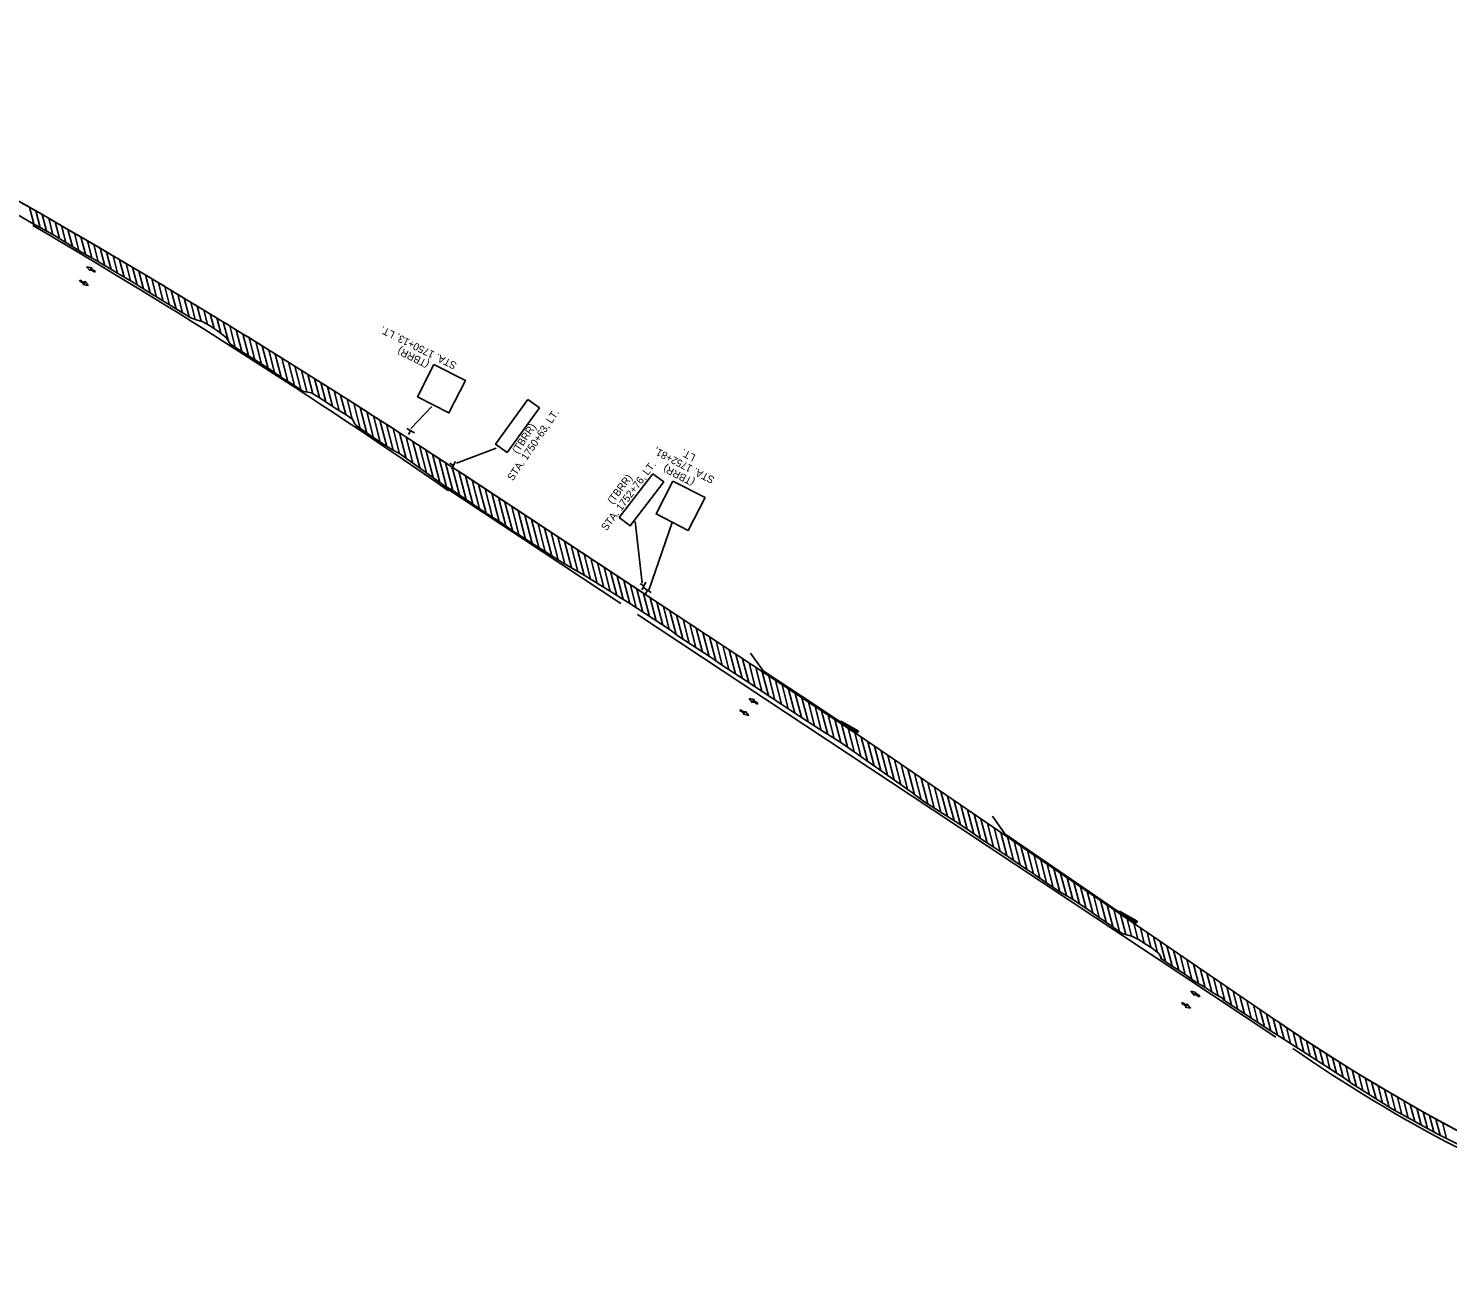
# Model space of a CAD drawing. Extents: x 126146 to 386643, y 319437 to 606724.
# Drawn here: x 164073 to 165411, y 353548 to 354736 of the extents above; entities that cross this region are included whole.
import ezdxf

# ---------------------------------------------------------------- set-up
doc = ezdxf.new("R2010")
doc.units = 0
doc.layers.add('PM_P_Edge_Line', color=7, linetype='Continuous')

msp = doc.modelspace()

# ---------------------------------------------------------------- linework, layer by layer
at = {"layer": 'PM_P_Edge_Line'}
for p, q in [((164073.5, 354567.6), (164077.6, 354551.7)), ((164079.6, 354564.1), (164083.6, 354548.4)), ((164085.7, 354560.6), (164089.6, 354545.1)), ((164091.7, 354557.1), (164095.7, 354541.6)), ((164097.8, 354553.6), (164101.8, 354538)), ((164103.9, 354550.1), (164107.9, 354534.3)), ((164109.9, 354546.6), (164114.1, 354530.5)), ((164116, 354543), (164120.2, 354526.8)), ((164122.1, 354539.5), (164126.3, 354523.1)), ((164128.2, 354535.9), (164132.4, 354519.6)), ((164134.3, 354532.4), (164138.5, 354516)), ((164140.3, 354528.8), (164144.6, 354512.3)), ((164146.4, 354525.2), (164150.7, 354508.8)), ((164152.5, 354521.6), (164156.7, 354505.3)), ((164127.4, 354511.4), (164127.4, 354511.4)), ((164127.4, 354511.4), (164132.6, 354510.4)), ((164130.8, 354507.4), (164127.4, 354511.4)), ((164135.3, 354506.1), (164130.6, 354509)), ((164130.6, 354509), (164130.8, 354507.4)), ((164132.6, 354510.4), (164131.1, 354509.8)), ((164131.1, 354509.8), (164135.8, 354507)), ((164135.8, 354507), (164135.3, 354506.1)), ((164135.6, 354506.6), (164135.6, 354506.6)), ((164158.6, 354518), (164162.8, 354501.8)), ((164164.7, 354514.4), (164168.9, 354498.1)), ((164170.8, 354510.8), (164175.1, 354494.3)), ((164176.9, 354507.2), (164181.2, 354490.4)), ((164120.7, 354497.9), (164121.2, 354498.8)), ((164125.4, 354495.1), (164120.7, 354497.9)), ((164121, 354498.4), (164121, 354498.4)), ((164121.2, 354498.8), (164126, 354496)), ((164124, 354494.6), (164125.4, 354495.1)), ((164129.1, 354493.5), (164124, 354494.6)), ((164126, 354496), (164125.7, 354497.6)), ((164125.7, 354497.6), (164129.1, 354493.5)), ((164129.1, 354493.5), (164129.1, 354493.5)), ((164183, 354503.6), (164187.4, 354486.6)), ((164189.1, 354499.9), (164193.5, 354482.8)), ((164195.2, 354496.3), (164199.7, 354479)), ((164201.3, 354492.6), (164205.8, 354475.1)), ((164207.4, 354489), (164211.9, 354471.5)), ((164213.5, 354485.3), (164218, 354467.8)), ((164219.6, 354481.6), (164224.1, 354464.2)), ((164225.8, 354477.9), (164230, 354461.6)), ((164231.9, 354474.2), (164235.6, 354459.9)), ((164238, 354470.5), (164241.5, 354457)), ((164244.1, 354466.8), (164247.7, 354453.1)), ((164236.6, 354459.6), (164243.4, 354455.9)), ((164243.4, 354455.9), (164250.9, 354450.8)), ((164250.2, 354463), (164254, 354448.6)), ((164256.4, 354459.3), (164260.9, 354442)), ((164262.5, 354455.6), (164267.7, 354435.5)), ((164268.6, 354451.8), (164273.9, 354431.5)), ((164274.8, 354448), (164280.1, 354427.5)), ((164280.9, 354444.2), (164286.3, 354423.4)), ((164287.1, 354440.5), (164292.5, 354419.4)), ((164293.2, 354436.7), (164298.7, 354415.5)), ((164299.3, 354432.9), (164304.9, 354411.4)), ((164305.5, 354429), (164311.1, 354407.2)), ((164311.6, 354425.2), (164317.3, 354403.2)), ((164317.8, 354421.4), (164323.5, 354399.3)), ((164324, 354417.5), (164329.7, 354395.4)), ((164330.1, 354413.7), (164335.4, 354393.2)), ((164336.3, 354409.8), (164341, 354391.6)), ((164342.4, 354405.9), (164347.1, 354387.9)), ((164348.6, 354402.1), (164353.2, 354384)), ((164354.8, 354398.2), (164359.5, 354379.8)), ((164360.9, 354394.3), (164365.7, 354375.8)), ((164367.1, 354390.3), (164371.9, 354371.9)), ((164373.3, 354386.4), (164378.1, 354367.6)), ((164379.5, 354382.5), (164385.6, 354358.9)), ((164385.7, 354378.5), (164391.9, 354354.4)), ((164391.8, 354374.6), (164398.2, 354350)), ((164453.3, 354379.5), (164433.4, 354358.6)), ((164398, 354370.6), (164404.4, 354345.8)), ((164404.2, 354366.7), (164410.6, 354341.9)), ((164410.4, 354362.7), (164416.7, 354338.2)), ((164416.6, 354358.7), (164422.7, 354335)), ((164429.7, 354358.7), (164436.7, 354354.7)), ((164422.8, 354354.7), (164429, 354330.5)), ((164429, 354350.7), (164435.4, 354326)), ((164433.2, 354356.7), (164431.3, 354353.2)), ((164433.2, 354356.7), (164433.2, 354356.7)), ((164435.2, 354346.6), (164441.7, 354321.5)), ((164422.6, 354335.1), (164465, 354304.8)), ((164441.4, 354342.6), (164448, 354317)), ((164447.6, 354338.6), (164454.3, 354312.4)), ((164453.8, 354334.5), (164460.7, 354307.9)), ((164513.9, 354340.2), (164476.3, 354326)), ((164460, 354330.4), (164466.9, 354303.7)), ((164466.2, 354326.4), (164473, 354300.3)), ((164473.7, 354324), (164470.2, 354325.9)), ((164475.6, 354327.5), (164471.8, 354320.5)), ((164472.5, 354322.3), (164479.2, 354296.1)), ((164473.7, 354324), (164473.7, 354324)), ((164478.7, 354318.2), (164485.5, 354291.7)), ((164481.7, 354316.2), (164658.5, 354199.6)), ((164484.9, 354314.1), (164491.8, 354287.3)), ((164491.1, 354310), (164498.1, 354283.1)), ((164497.3, 354305.9), (164504.3, 354279)), ((164463.7, 354304.6), (164631.5, 354193.7)), ((164465, 354304.8), (164474.6, 354299.4)), ((164474.6, 354299.4), (164483.7, 354292.9)), ((164503.6, 354301.8), (164510.5, 354274.9)), ((164509.8, 354297.7), (164516.7, 354270.9)), ((164516, 354293.6), (164522.9, 354266.8)), ((164522.2, 354289.4), (164529.2, 354262.4)), ((164528.5, 354285.3), (164535.4, 354258.4)), ((164534.7, 354281.2), (164541.6, 354254.5)), ((164540.9, 354277.1), (164547.8, 354250.4)), ((164547.1, 354273), (164554, 354246.4)), ((164553.4, 354268.9), (164560.2, 354242.5)), ((164645, 354271.1), (164651.7, 354212.8)), ((164680, 354270), (164658, 354206.3)), ((164559.6, 354264.8), (164566.3, 354238.6)), ((164565.8, 354260.7), (164572.5, 354234.7)), ((164572, 354256.6), (164578.7, 354230.9)), ((164578.2, 354252.5), (164584.8, 354227.2)), ((164584.5, 354248.4), (164590.8, 354223.7)), ((164590.7, 354244.3), (164596.9, 354220.3)), ((164596.9, 354240.2), (164603, 354216.6)), ((164603.1, 354236.1), (164609.2, 354212.7)), ((164609.4, 354232), (164615.3, 354208.9)), ((164615.6, 354227.9), (164621.5, 354205.1)), ((164621.8, 354223.8), (164627.6, 354201.3)), ((164628, 354219.6), (164633.7, 354197.6)), ((164634.3, 354215.5), (164639.9, 354193.8)), ((164640.5, 354211.4), (164646.1, 354189.7)), ((164653.3, 354210.3), (164649.7, 354212.2)), ((164655.2, 354213.8), (164651.3, 354206.7)), ((164646.7, 354207.3), (164652.3, 354185.5)), ((164652.9, 354203.2), (164658.5, 354181.4)), ((164653.3, 354210.3), (164653.3, 354210.3)), ((164653.3, 354208.4), (164660.1, 354204.1)), ((164656.7, 354206.2), (164654.6, 354202.9)), ((164656.7, 354206.2), (164656.7, 354206.2)), ((164658.5, 354199.6), (164675.9, 354188)), ((164659.1, 354199.1), (164664.8, 354177.3)), ((164639, 354194.3), (164677.9, 354168.7)), ((164665.4, 354195), (164671, 354173.2)), ((164671.6, 354190.9), (164677.2, 354169.1)), ((164677.8, 354186.8), (164683.6, 354164.4)), ((164684, 354182.7), (164689.9, 354160.2)), ((164690.3, 354178.6), (164696.1, 354156.1)), ((164696.5, 354174.5), (164702.3, 354152)), ((164702.7, 354170.4), (164708.5, 354147.9)), ((164708.9, 354166.3), (164714.7, 354143.8)), ((164715.2, 354162.2), (164721, 354139.6)), ((164721.4, 354158.1), (164727.2, 354135.4)), ((164727.6, 354154), (164733.4, 354131.4)), ((164733.8, 354149.9), (164739.6, 354127.4)), ((164740, 354145.7), (164745.9, 354123.2)), ((164765.7, 354130.2), (164753.9, 354146.8)), ((164746.3, 354141.6), (164752.1, 354119)), ((164752.5, 354137.5), (164758.3, 354114.9)), ((164758.7, 354133.4), (164764.5, 354110.9)), ((164764.9, 354129.3), (164770.7, 354106.9)), ((164765.7, 354130.2), (164814.4, 354098)), ((164771.2, 354125.2), (164776.9, 354102.8)), ((164777.4, 354121.1), (164783.2, 354098.7)), ((164783.6, 354117), (164789.4, 354094.4)), ((164789.8, 354112.9), (164795.7, 354090.3)), ((164796.1, 354108.8), (164801.9, 354086.3)), ((164802.3, 354104.7), (164808.1, 354082.3)), ((164743.7, 354092.6), (164744.2, 354093.4)), ((164748.5, 354089.8), (164743.7, 354092.6)), ((164744, 354093), (164744, 354093)), ((164744.2, 354093.4), (164749, 354090.6)), ((164749, 354090.6), (164748.7, 354092.2)), ((164748.7, 354092.2), (164752.2, 354088.1)), ((164752.4, 354104.1), (164752.4, 354104.1)), ((164752.4, 354104.1), (164757.5, 354103.1)), ((164755.8, 354100.1), (164752.4, 354104.1)), ((164760.3, 354098.8), (164755.5, 354101.7)), ((164755.5, 354101.7), (164755.8, 354100.1)), ((164757.5, 354103.1), (164756, 354102.5)), ((164756, 354102.5), (164760.8, 354099.7)), ((164760.8, 354099.7), (164760.3, 354098.8)), ((164760.5, 354099.3), (164760.5, 354099.3)), ((164808.5, 354100.6), (164814.3, 354078.2)), ((164814.4, 354098), (164838.5, 354082.1)), ((164814.7, 354096.5), (164820.5, 354074.2)), ((164820.9, 354092.4), (164826.7, 354070.2)), ((164747, 354089.2), (164748.5, 354089.8)), ((164752.2, 354088.1), (164747, 354089.2)), ((164752.2, 354088.1), (164752.2, 354088.1)), ((164827.2, 354088.2), (164832.8, 354066.3)), ((164833.4, 354084.1), (164839, 354062.6)), ((164839, 354082.8), (164838.1, 354081.3)), ((164854.6, 354071.9), (164838.1, 354081.3)), ((164854.7, 354072.2), (164838.2, 354081.5)), ((164855.3, 354073.2), (164838.8, 354082.6)), ((164855.5, 354073.5), (164839, 354082.8)), ((164840.2, 354081.8), (164839.6, 354080.8)), ((164839.6, 354080), (164845.2, 354058.3)), ((164842.3, 354080.6), (164841.7, 354079.6)), ((164844.3, 354079.4), (164843.8, 354078.4)), ((164846.4, 354078.3), (164845.8, 354077.2)), ((164845.9, 354075.9), (164851.5, 354053.9)), ((164848.5, 354077.1), (164847.9, 354076)), ((164850.6, 354075.9), (164850, 354074.9)), ((164852.7, 354074.7), (164852.1, 354073.7)), ((164852.1, 354071.7), (164857.8, 354049.5)), ((164854.6, 354073.6), (164854, 354072.6)), ((164855, 354072), (164854.6, 354071.9)), ((164855.3, 354073.2), (164854.7, 354072.2)), ((164855, 354072), (164854.7, 354072.2)), ((164855.6, 354073.1), (164855.3, 354073.2)), ((164855.7, 354072.7), (164855.4, 354072.2)), ((164855.6, 354073.1), (164855.5, 354073.5)), ((164858.3, 354067.6), (164864.1, 354045.1)), ((164864.6, 354063.3), (164870.4, 354040.6)), ((164870.9, 354059), (164876.7, 354036.2)), ((164877.1, 354054.7), (164883, 354031.8)), ((164883.4, 354050.4), (164889.3, 354027.4)), ((164889.7, 354046.2), (164895.6, 354023)), ((164895.9, 354041.9), (164901.9, 354018.6)), ((164902.2, 354037.6), (164908.5, 354013.4)), ((164908.5, 354033.3), (164914.8, 354008.8)), ((164914.7, 354029), (164921.1, 354004.6)), ((164921, 354024.8), (164927.2, 354000.6)), ((164906.7, 354015.2), (164907.2, 354014.4)), ((164907.9, 354013.7), (164907.2, 354014.4)), ((164908.7, 354013.1), (164907.9, 354013.7)), ((164927.3, 354020.5), (164933.4, 353996.7)), ((164933.5, 354016.2), (164939.6, 353992.8)), ((164939.8, 354011.9), (164945.8, 353988.9)), ((164946.1, 354007.6), (164952, 353984.9)), ((164952.3, 354003.4), (164958.2, 353980.8)), ((164958.6, 353999.1), (164964.5, 353976.5)), ((164964.9, 353994.8), (164970.7, 353972.1)), ((164971.2, 353990.5), (164977, 353968)), ((164977.4, 353986.2), (164983.2, 353964)), ((164993.8, 353976.3), (164982, 353992.9)), ((164983.7, 353982), (164989.4, 353959.9)), ((164990, 353977.7), (164995.6, 353955.8)), ((164993.8, 353976.3), (165101.6, 353902.6)), ((164996.2, 353973.4), (165001.9, 353951.5)), ((165002.5, 353969.1), (165008.2, 353947)), ((165008.8, 353964.8), (165014.4, 353942.9)), ((165015, 353960.5), (165020.7, 353938.7)), ((165021.3, 353956.3), (165026.9, 353934.4)), ((165027.6, 353952), (165033.2, 353930)), ((165033.8, 353947.7), (165039.5, 353925.9)), ((165040.1, 353943.4), (165045.7, 353921.8)), ((165046.4, 353939.1), (165051.8, 353918.1)), ((165052.6, 353934.9), (165057.9, 353914.4)), ((165058.9, 353930.6), (165064.2, 353910.2)), ((165065.2, 353926.3), (165070.4, 353906)), ((165071.4, 353922), (165076.7, 353901.8)), ((165077.7, 353917.7), (165082.9, 353897.5)), ((165084, 353913.5), (165089.2, 353893.2)), ((165090.2, 353909.2), (165095.5, 353888.8)), ((165096.5, 353904.9), (165101.9, 353884.1)), ((165102, 353903.4), (165101.1, 353901.8)), ((165118.5, 353894.1), (165102, 353903.4)), ((165117.6, 353892.5), (165101.1, 353901.8)), ((165117.8, 353892.7), (165101.3, 353902.1)), ((165118.4, 353893.8), (165101.9, 353903.1)), ((165103.2, 353902.4), (165102.6, 353901.3)), ((165102.8, 353900.6), (165107.8, 353881.3)), ((165105.3, 353901.2), (165104.7, 353900.1)), ((165107.4, 353900), (165106.8, 353899)), ((165109.5, 353898.8), (165108.9, 353897.8)), ((165109.1, 353896.3), (165113.3, 353879.8)), ((165111.6, 353897.6), (165111, 353896.6)), ((165113.7, 353896.5), (165113.1, 353895.4)), ((165115.8, 353895.3), (165115.2, 353894.2)), ((165115.3, 353892.1), (165119.2, 353876.9)), ((165117.7, 353894.2), (165117.1, 353893.1)), ((165118, 353892.6), (165117.6, 353892.5)), ((165118.4, 353893.8), (165117.8, 353892.7)), ((165118, 353892.6), (165117.8, 353892.7)), ((165118.6, 353893.6), (165118.4, 353893.8)), ((165118.6, 353893.6), (165118.5, 353894.1)), ((165118.7, 353893.2), (165118.5, 353892.7)), ((165121.6, 353887.8), (165125.3, 353873.3)), ((165127.9, 353883.5), (165131.5, 353869.3)), ((165134.1, 353879.2), (165137.9, 353864.5)), ((165140.4, 353874.9), (165145.3, 353855.9)), ((165146.7, 353870.6), (165151.6, 353851.7)), ((165152.9, 353866.4), (165157.8, 353847.7)), ((165159.2, 353862.1), (165164, 353843.6)), ((165165.5, 353857.8), (165170.3, 353839.2)), ((165171.7, 353853.5), (165176.5, 353835.1)), ((165178, 353849.2), (165182.6, 353831.2)), ((165184.3, 353845), (165188.9, 353827.2)), ((165190.5, 353840.7), (165195, 353823.5)), ((165169.2, 353827.9), (165169.2, 353827.9)), ((165169.2, 353827.9), (165174.4, 353826.8)), ((165172.7, 353823.8), (165169.2, 353827.9)), ((165177.1, 353822.6), (165172.4, 353825.4)), ((165172.4, 353825.4), (165172.7, 353823.8)), ((165174.4, 353826.8), (165172.9, 353826.3)), ((165172.9, 353826.3), (165177.7, 353823.5)), ((165177.7, 353823.5), (165177.1, 353822.6)), ((165196.8, 353836.4), (165201.3, 353819)), ((165203.1, 353832.1), (165207.5, 353814.9)), ((165209.3, 353827.8), (165213.7, 353810.8)), ((165215.6, 353823.6), (165220, 353806.7)), ((165160.6, 353816.3), (165161.1, 353817.2)), ((165165.4, 353813.5), (165160.6, 353816.3)), ((165160.9, 353816.8), (165160.9, 353816.8)), ((165161.1, 353817.2), (165165.9, 353814.4)), ((165163.9, 353813), (165165.4, 353813.5)), ((165169, 353811.9), (165163.9, 353813)), ((165165.9, 353814.4), (165165.6, 353816)), ((165165.6, 353816), (165169, 353811.9)), ((165169, 353811.9), (165169, 353811.9)), ((165177.4, 353823), (165177.4, 353823)), ((165221.9, 353819.3), (165226.2, 353802.7)), ((165228.2, 353815), (165232.4, 353798.6)), ((165234.4, 353810.7), (165238.6, 353794.5)), ((165240.7, 353806.4), (165244.8, 353790.5)), ((165247, 353802.2), (165251, 353786.5)), ((165253.2, 353797.9), (165257.2, 353782.6)), ((165239.8, 353793.7), (165278.1, 353769.2)), ((165259.5, 353793.6), (165263.4, 353778.6)), ((165265.7, 353789.4), (165269.5, 353774.6)), ((165272, 353785.3), (165275.7, 353770.7)), ((165278.2, 353781.2), (165281.9, 353766.7)), ((165284.4, 353777.1), (165288.1, 353762.7)), ((165290.6, 353773.1), (165294.3, 353758.7)), ((165278.1, 353769.2), (165314.1, 353745.9)), ((165296.8, 353769.1), (165300.5, 353754.7)), ((165303, 353765.2), (165306.7, 353750.7)), ((165309.1, 353761.3), (165312.9, 353746.7)), ((165315.3, 353757.4), (165319.2, 353742.2)), ((165321.4, 353753.6), (165325.5, 353738.1)), ((165327.6, 353749.8), (165331.6, 353734.2)), ((165333.7, 353746.1), (165337.8, 353730.3)), ((165339.8, 353742.4), (165344, 353726.4)), ((165345.9, 353738.7), (165350.1, 353722.5)), ((165352, 353735.1), (165356.3, 353718.6)), ((165358.1, 353731.5), (165362.4, 353715)), ((165364.2, 353727.9), (165368.4, 353711.7)), ((165370.3, 353724.4), (165374.4, 353708.3)), ((165376.3, 353720.9), (165380.4, 353705)), ((165382.4, 353717.5), (165386.5, 353701.7)), ((165388.4, 353714.1), (165392.5, 353698.4)), ((165394.5, 353710.7), (165398.5, 353695.1)), ((165400.5, 353707.3), (165404.5, 353692)), ((165406.5, 353704), (165410.4, 353689))]:
    msp.add_line(p, q, dxfattribs=at)
for points in [[(164052.3, 354566.1), (164064.8, 354559.1), (164077.2, 354551.9), (164088.3, 354545.9), (164098.7, 354539.9), (164122.7, 354525.2)], [(164122.7, 354525.2), (164135.5, 354517.8), (164147.1, 354510.8), (164158.2, 354504.5), (164170.3, 354497.3), (164183.2, 354489.1), (164194.9, 354481.9), (164205.6, 354475.3), (164218.7, 354467.4), (164225.9, 354463.2), (164231.7, 354461), (164236.6, 354459.6)], [(164250.9, 354450.8), (164259.1, 354444.7), (164263, 354438.6), (164268.1, 354435.2), (164276.9, 354429.6), (164289.2, 354421.5), (164300.6, 354414.3), (164311.4, 354407), (164322.9, 354399.6), (164332.2, 354393.8), (164339.5, 354392.4), (164351.4, 354385.3), (164362.1, 354378), (164372.5, 354371.5), (164378.5, 354367.3), (164379.8, 354364.2), (164381.8, 354361.6), (164394.3, 354352.7), (164405.9, 354344.8), (164415.4, 354338.9), (164422.6, 354335.1)], [(165250.2, 353799.9), (164856.7, 354068.7), (164813.8, 354097.1), (164481.5, 354316.4)], [(165250.2, 353799.9), (164856.7, 354068.7), (164813.8, 354097.1), (164481.5, 354316.4)], [(164483.7, 354292.9), (164495, 354285.2), (164508.7, 354276.1), (164520.1, 354268.7), (164530.2, 354261.7), (164541.5, 354254.6), (164552, 354247.7), (164565.3, 354239.3), (164576.8, 354232), (164588, 354225.3), (164598.6, 354219.4), (164610, 354212.2), (164623.3, 354203.9), (164633.5, 354197.7), (164639, 354194.3)], [(165249.5, 353784.5), (165130.9, 353863.1), (164925.7, 353998.9), (164647.2, 354183.3)], [(164677.9, 354168.7), (164685.2, 354163.2), (164704, 354150.8), (164715.6, 354143.3), (164726.4, 354135.9), (164738.2, 354128.4), (164749.6, 354120.7), (164758.8, 354114.6), (164770.6, 354106.9), (164783.4, 354098.5), (164793.9, 354091.4), (164806.4, 354083.4), (164819.9, 354074.5), (164833.9, 354065.6), (164840, 354062), (164906.7, 354015.2)], [(164908.7, 354013.1), (164918.1, 354006.5), (164931.9, 353997.7), (164947.1, 353988.1), (164959.3, 353980.1), (164970.3, 353972.4), (164983.5, 353963.8), (164997.6, 353954.5), (165009.4, 353946.2), (165021.6, 353938.1), (165035.3, 353928.6), (165046.2, 353921.4), (165058.5, 353914), (165071.9, 353905), (165082.9, 353897.5), (165093.8, 353890), (165101.5, 353884.3), (165105.2, 353882), (165113.7, 353879.7), (165119.9, 353876.6), (165127.2, 353872.1), (165132.7, 353868.5), (165139, 353863.6), (165139.9, 353861.9)], [(165139.9, 353861.9), (165141.4, 353859.1), (165140.6, 353859.1), (165151.7, 353851.6), (165162.7, 353844.5), (165172.7, 353837.5), (165182.6, 353831.3), (165191.2, 353825.6), (165199.8, 353820.9), (165199.5, 353820.2), (165239.8, 353793.7)], [(165314.1, 353745.9), (165321.4, 353740.6), (165359.6, 353716.5), (165401.5, 353693.4), (165441.9, 353673.2), (165480.7, 353655.4), (165527.8, 353634.6), (165570.7, 353616.8), (165615, 353599.1), (165658.4, 353582.8), (165703.9, 353566.1), (165731.4, 353556.7)]]:
    msp.add_lwpolyline(points, dxfattribs=at)
for points in [[(164455.2, 354419), (164439.7, 354388.6), (164469.3, 354373.5), (164484.8, 354404)], [(164543.8, 354386), (164513.2, 354344.1), (164524.1, 354336.2), (164554.7, 354378.1)], [(164661.6, 354316.1), (164630, 354274.8), (164640.3, 354266.9), (164671.9, 354308.3)], [(164680.6, 354309.1), (164664.7, 354278.1), (164695.1, 354262.6), (164711, 354293.6)]]:
    msp.add_lwpolyline(points, close=True, dxfattribs=at)
for centre, radius, start, end in [((160255.7, 347911.3), 7673.4, 56.58498, 62.80024), ((160255.7, 347911.3), 7673.4, 56.58498, 62.80024), ((160255.7, 347911.3), 7673.4, 59.91682, 60.2806), ((161070.2, 349408.3), 5956.5, 55.20903, 59.68521), ((160255.7, 347911.3), 7673.4, 58.69147, 59.91682), ((160255.7, 347911.3), 7673.4, 58.5626, 58.69146), ((160256.6, 347912.8), 7671.7, 57.00804, 58.56278), ((160255.7, 347911.3), 7673.4, 56.72024, 57.00822), ((160253.5, 347908), 7677.4, 56.58274, 56.72022), ((164855.1, 354072.3), 0.3, 240.4319, 330.4319), ((164855.4, 354072.8), 0.3, 330.4319, 60.4319), ((165118.2, 353892.9), 0.3, 240.4319, 330.4319), ((165118.5, 353893.4), 0.3, 330.4319, 60.4319), ((166308.2, 355349), 1875.9, 235.6683, 253.7251), ((166308.2, 355349), 1875.9, 235.6683, 252.1603), ((166308.2, 355349), 1875.9, 235.6833, 237.1042), ((166069.3, 354930.7), 1408.6, 235.2024, 249.9032), ((166308.2, 355349), 1875.9, 237.1042, 237.8403)]:
    msp.add_arc(centre, radius, start, end, dxfattribs=at)

# ---------------------------------------------------------------- texts
for s, rotation, p in [('STA. 1750+13, LT.', 153.4871, (164477.3, 354420.4)), ('(TBRR)', 153.4871, (164451.4, 354421.6)), ('STA. 1750+63, LT.', 55.8877, (164529.5, 354308.8)), ('(TBRR)', 55.8877, (164534.1, 354334.3)), ('STA. 1752+81,', 152.7041, (164720.5, 354312.5)), ('LT.', 152.7041, (164702.6, 354333.6)), ('STA. 1752+76, LT.', 53.2152, (164617.9, 354261.7)), ('(TBRR)', 152.7041, (164701.9, 354310.3)), ('(TBRR)', 53.2152, (164623.7, 354286.9))]:
    msp.add_text(s, height=7, rotation=rotation, dxfattribs=at).set_placement(p)

doc.saveas('drawing.dxf')
